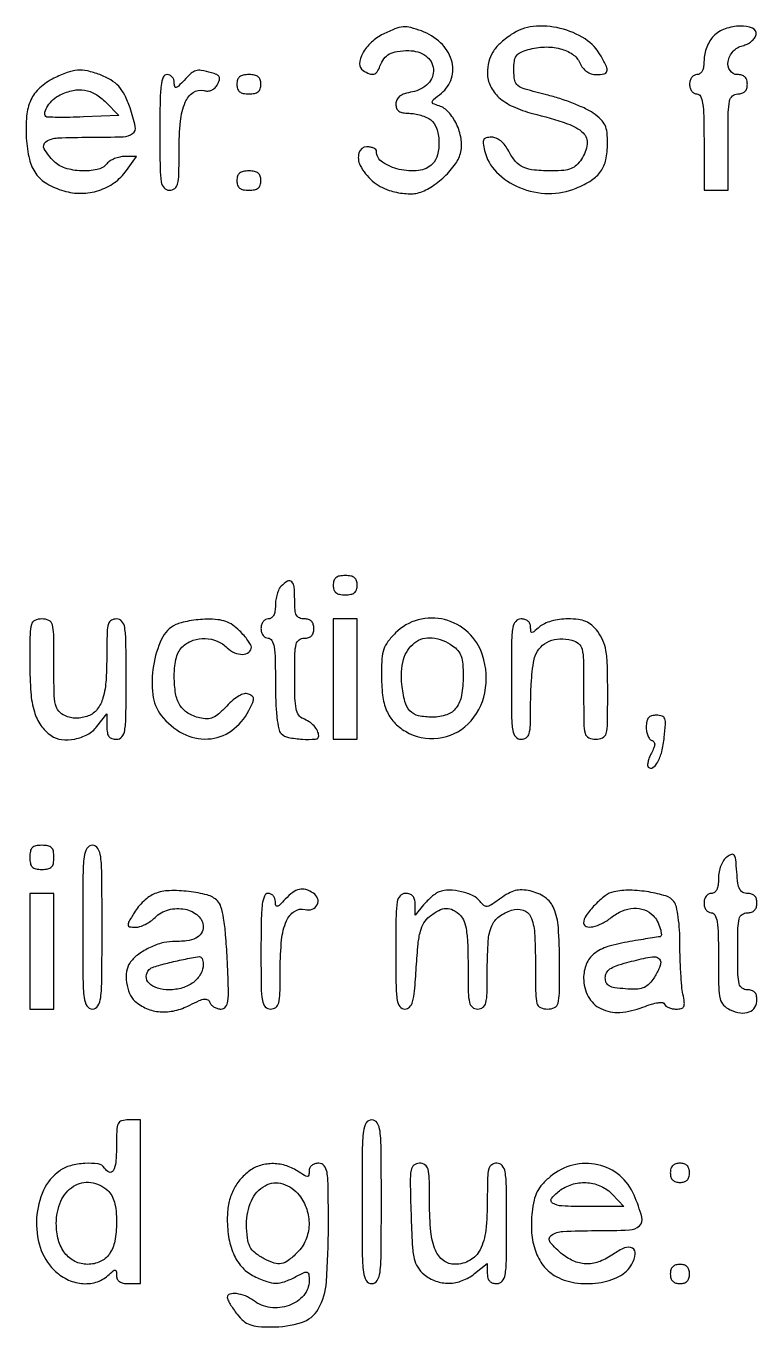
# Model space of a CAD drawing. Extents: x 23 to 201, y 13 to 268.
# Drawn here: x 47.9 to 60.74, y 46.36 to 69.21 of the extents above; entities that cross this region are included whole.
import ezdxf

# ---------------------------------------------------------------- set-up
doc = ezdxf.new("R2010")
doc.units = 0
doc.header["$MEASUREMENT"] = 0

msp = doc.modelspace()

# ---------------------------------------------------------------- linework, layer by layer
for points in [[(54.176397, 69.068854, 0.073307), (53.968651, 68.925304, 0.078748), (53.817041, 68.73101, 0.108484), (53.762597, 68.548112, 0.276419), (53.822421, 68.429214, 0.043671), (53.933137, 68.371859, 0.16141), (54.010624, 68.366378, 0.18418), (54.069782, 68.408052, 0.059907), (54.119334, 68.50485, -0.069331), (54.189743, 68.636251, -0.112078), (54.284924, 68.719265, -0.089781), (54.422453, 68.764067, -0.032781), (54.627473, 68.778505, -0.153684), (54.923277, 68.686931, -0.223795), (55.057973, 68.454523, -0.220769), (54.96519, 68.20006, -0.151427), (54.689132, 68.054224, 0.029905), (54.552758, 68.020093, 0.08256), (54.464747, 67.975411, 0.121158), (54.415483, 67.916342, 0.113988), (54.3978, 67.839785, 0.090178), (54.411366, 67.765178, 0.1515), (54.450101, 67.715316, 0.11235), (54.519986, 67.686926, 0.037653), (54.63045, 67.677309, -0.040463), (54.730374, 67.668045, -0.030062), (54.838249, 67.642396, -0.030688), (54.937716, 67.605534, -0.058328), (55.01115, 67.562233, -0.152166), (55.114863, 67.416797, -0.070733), (55.155927, 67.186207, -0.069912), (55.13109, 66.949616, -0.136133), (55.038343, 66.785657, -0.171272), (54.799189, 66.671267, -0.08305), (54.456429, 66.691453, -0.090444), (54.162343, 66.817507, -0.251473), (54.0594, 67.009243, 0.20277), (54.046703, 67.039265, 0.084172), (54.009698, 67.064724, 0.064311), (53.954969, 67.082027, 0.044475), (53.8902, 67.0878, 0.3337), (53.750408, 66.982812, 0.191295), (53.771577, 66.76194, 0.096738), (53.984475, 66.491244, 0.098492), (54.282322, 66.32263, 0.030921), (54.409462, 66.289223, 0.025282), (54.548615, 66.268963, 0.02599), (54.678892, 66.263482, 0.059066), (54.776473, 66.276032, 0.08051), (55.011063, 66.377039, 0.047963), (55.251242, 66.564642, 0.048505), (55.44571, 66.788661, 0.10078), (55.539046, 66.999312, 0.096947), (55.544425, 67.234005, 0.06786), (55.464545, 67.48695, 0.070692), (55.325589, 67.697868, 0.135767), (55.157163, 67.807547, -0.024508), (55.054306, 67.845833, -0.350472), (55.037074, 67.878042, -0.174693), (55.061755, 67.92028, -0.00739), (55.198535, 68.031182, 0.15387), (55.377642, 68.293582, 0.151884), (55.375128, 68.612766, 0.128226), (55.183759, 68.915041, 0.097309), (54.849469, 69.123383, 0.029665), (54.662578, 69.182017, 0.081564), (54.525296, 69.193289, 0.073527), (54.383529, 69.16045, 0.020974)], [(56.425874, 69.058632, 0.031952), (56.224609, 68.900049, 0.071327), (56.099772, 68.75098, 0.081997), (56.032078, 68.58682, 0.054424), (56.007891, 68.38409, 0.116592), (56.059353, 68.156234, 0.096799), (56.209598, 67.957467, 0.076583), (56.458414, 67.795278, 0.043285), (56.798794, 67.675528, -0.01654), (57.414667, 67.495194, -0.108615), (57.689801, 67.332393, -0.244932), (57.759295, 67.135751, -0.110278), (57.659965, 66.872158, -0.056286), (57.573142, 66.767493, -0.094807), (57.477815, 66.705473, -0.07373), (57.349589, 66.674018, -0.023345), (57.152269, 66.6648, -0.022448), (56.832193, 66.679177, -0.083842), (56.638028, 66.73022, -0.111303), (56.501199, 66.833389, -0.056509), (56.380599, 67.013452, 0.044334), (56.316613, 67.114193, 0.059544), (56.241139, 67.191498, 0.068802), (56.159837, 67.240348, 0.101258), (56.078456, 67.257, 0.053678), (55.987333, 67.247189, 0.222125), (55.944434, 67.214465, 0.155363), (55.933347, 67.151288, 0.023888), (55.956748, 67.02435, 0.138919), (56.16767, 66.643833, 0.099995), (56.5736, 66.372478, 0.09359), (57.07865, 66.268367, 0.103476), (57.567861, 66.362229, 0.04256), (57.836374, 66.502309, 0.098563), (58.000058, 66.658635, 0.10267), (58.087535, 66.861413, 0.0488), (58.117509, 67.145489, 0.027507), (58.10827, 67.340291, 0.084197), (58.073072, 67.467278, 0.091881), (57.999962, 67.569331, 0.0368), (57.867185, 67.679441, 0.04595), (57.731401, 67.758442, 0.015467), (57.520517, 67.848642, 0.015239), (57.279822, 67.934535, 0.016876), (57.042335, 68.002452, -0.007227), (56.671227, 68.100877, -0.093834), (56.54377, 68.164156, -0.186765), (56.487081, 68.255881, -0.046107), (56.4705, 68.435313, -0.030667), (56.480345, 68.595671, -0.122985), (56.515373, 68.686691, -0.133249), (56.587379, 68.746576, -0.038579), (56.7243, 68.796818, -0.060088), (57.011489, 68.841557, -0.071716), (57.283629, 68.811864, -0.083789), (57.501099, 68.714995, -0.140164), (57.630073, 68.563736, 0.057081), (57.683247, 68.475342, 0.074888), (57.751071, 68.410139, 0.079454), (57.831655, 68.370452, 0.074901), (57.92228, 68.3568, 0.046405), (58.057291, 68.369357, 0.290787), (58.105624, 68.414516, 0.174095), (58.097954, 68.498233, 0.017631), (58.005748, 68.679147, 0.12362), (57.721535, 68.982641, 0.084316), (57.284867, 69.169307, 0.084606), (56.812577, 69.200962, 0.126054)], [(59.9814, 69.0336, 0.061571), (59.916158, 68.949954, 0.039751), (59.86155, 68.839725, 0.039427), (59.824527, 68.720752, 0.055778), (59.8122, 68.6106, -0.033607), (59.804674, 68.498752, -0.082504), (59.780475, 68.42025, -0.12651), (59.740202, 68.373897, -0.152103), (59.6853, 68.3568, 0.130775), (59.636591, 68.343839, 0.10214), (59.595412, 68.30745, 0.08892), (59.567864, 68.252692, 0.072314), (59.5584, 68.1876, 0.072314), (59.567864, 68.122508, 0.08892), (59.595412, 68.06775, 0.10214), (59.636591, 68.031361, 0.130775), (59.6853, 68.0184, -0.286822), (59.750086, 67.977905, -0.076301), (59.787877, 67.85625, -0.032071), (59.807527, 67.625014, -0.005163), (59.8122, 67.1724), (59.8122, 66.3264), (60.0237, 66.3264), (60.2352, 66.3264), (60.2352, 67.1724, -0.003852), (60.239198, 67.691304, -0.045528), (60.26058, 67.8915, -0.160003), (60.312151, 67.982685, -0.186821), (60.4044, 68.0184, 0.072254), (60.478269, 68.029131, 0.124864), (60.5313, 68.0607, 0.124864), (60.562869, 68.113731, 0.072254), (60.5736, 68.1876, 0.072567), (60.562698, 68.262319, 0.128696), (60.530598, 68.31518, 0.125627), (60.476075, 68.346334, 0.067396), (60.398781, 68.3568, -0.25128), (60.269374, 68.426218, -0.192577), (60.236058, 68.585995, -0.138642), (60.323251, 68.766288, -0.154997), (60.488556, 68.864764, 0.05696), (60.571338, 68.894375, 0.056074), (60.645779, 68.942021, 0.061178), (60.701282, 68.999579, 0.114182), (60.727409, 69.058459, 0.358874), (60.665259, 69.172531, 0.104408), (60.453082, 69.209992, 0.075162), (60.183194, 69.159945, 0.113484)], [(48.392377, 68.293219, 0.067062), (48.142022, 68.122378, 0.101874), (47.986278, 67.911007, 0.086378), (47.91138, 67.629053, 0.037269), (47.906384, 67.23902, 0.041587), (47.960108, 66.87065, 0.097903), (48.073684, 66.618447, 0.108005), (48.266486, 66.443351, 0.057823), (48.563325, 66.315528, 0.075289), (48.872359, 66.271726, 0.075809), (49.179735, 66.32159, 0.077263), (49.453369, 66.45934, 0.083048), (49.664537, 66.670891), (49.840922, 66.9186), (49.63402, 66.9186, 0.053712), (49.547072, 66.909233, 0.042879), (49.456958, 66.881323, 0.044327), (49.377166, 66.840324, 0.078871), (49.3218, 66.7917, -0.167453), (49.152168, 66.688572, -0.065052), (48.874712, 66.665072, -0.063528), (48.589044, 66.714788, -0.122153), (48.3912, 66.834, -0.062919), (48.222272, 67.051785, -0.398499), (48.250685, 67.17629, -0.136437), (48.457332, 67.244038, -0.011401), (49.0257, 67.257, 0.007363), (49.610463, 67.265611, 0.152007), (49.774824, 67.322121, 0.297448), (49.82188, 67.447247, 0.029085), (49.729346, 67.773126, 0.031771), (49.634826, 67.997721, 0.069865), (49.529642, 68.151017, 0.075102), (49.391536, 68.262699, 0.041713), (49.195764, 68.356472, 0.036519), (48.9802, 68.420873, 0.074105), (48.804072, 68.43311, 0.068817), (48.623749, 68.393545, 0.027878)], [(50.678696, 68.256248, -0.009796), (50.581548, 68.155984, -0.136109), (50.538002, 68.131567, -0.420175), (50.513636, 68.146677, -0.055097), (50.5062, 68.213948, 0.087589), (50.496571, 68.268492, 0.094497), (50.468923, 68.314837, 0.100108), (50.42771, 68.345838, 0.111803), (50.3793, 68.3568, 0.308488), (50.313144, 68.311691, 0.062466), (50.276194, 68.16645, 0.027022), (50.256886, 67.892353, 0.004073), (50.2524, 67.3416, 0.002988), (50.256175, 66.709861, 0.038318), (50.277075, 66.47445, 0.142907), (50.328423, 66.367891, 0.212584), (50.4216, 66.3264, 0.162077), (50.512973, 66.356818, 0.17449), (50.56454, 66.435084, 0.05424), (50.586513, 66.604867, 0.005082), (50.5908, 67.026676, -0.024074), (50.615391, 67.537107, -0.074143), (50.698782, 67.871647, -0.14552), (50.837766, 68.043052, -0.217391), (51.024803, 68.07561, 0.080318), (51.09684, 68.06871, 0.090993), (51.164093, 68.085617, 0.089257), (51.221939, 68.125688, 0.07402), (51.266686, 68.185892, 0.050823), (51.299428, 68.265582, 0.195795), (51.294272, 68.317802, 0.170581), (51.252999, 68.35608, 0.037007), (51.159829, 68.388606, 0.018452), (50.980015, 68.429762, 0.114638), (50.886113, 68.425987, 0.118392), (50.804924, 68.381195, 0.020238)], [(51.606, 68.1876, 0.07578), (51.618061, 68.108477, 0.149477), (51.653587, 68.05647, 0.124434), (51.717438, 68.027407, 0.044917), (51.8175, 68.0184, 0.044917), (51.917562, 68.027407, 0.124434), (51.981412, 68.05647, 0.149477), (52.016939, 68.108477, 0.07578), (52.029, 68.1876, 0.07578), (52.016939, 68.266723, 0.149477), (51.981412, 68.31873, 0.124434), (51.917562, 68.347793, 0.044917), (51.8175, 68.3568, 0.044917), (51.717438, 68.347793, 0.124434), (51.653587, 68.31873, 0.149477), (51.618061, 68.266723, 0.07578)], [(49.304495, 67.87035), (49.5333, 67.6377), (48.909762, 67.612638, -0.005306), (48.668316, 67.605499, -0.008174), (48.45937, 67.604956, -0.003544), (48.282389, 67.608644, -0.191665), (48.252121, 67.621679, -0.270543), (48.232761, 67.695352, -0.077574), (48.283512, 67.807097, -0.064307), (48.381285, 67.920944, -0.070773), (48.501885, 68.001948, -0.05997), (48.727149, 68.079196, -0.09354), (48.93162, 68.084108, -0.094884), (49.121756, 68.014333, -0.063287)], [(51.606, 66.4956, 0.07578), (51.618061, 66.416477, 0.149477), (51.653587, 66.36447, 0.124434), (51.717438, 66.335407, 0.044917), (51.8175, 66.3264, 0.044917), (51.917562, 66.335407, 0.124434), (51.981412, 66.36447, 0.149477), (52.016939, 66.416477, 0.07578), (52.029, 66.4956, 0.07578), (52.016939, 66.574723, 0.149477), (51.981412, 66.62673, 0.124434), (51.917562, 66.655793, 0.044917), (51.8175, 66.6648, 0.044917), (51.717438, 66.655793, 0.124434), (51.653587, 66.62673, 0.149477), (51.618061, 66.574723, 0.07578)], [(52.38432, 59.37228, 0.087124), (52.345321, 59.316669, 0.036597), (52.312621, 59.230998, 0.034792), (52.29029, 59.132018, 0.038105), (52.2828, 59.03388, -0.038147), (52.274978, 58.931503, -0.085028), (52.25032, 58.85763, -0.124063), (52.20993, 58.813278, -0.147368), (52.1559, 58.797, 0.130775), (52.107191, 58.784039, 0.10214), (52.066012, 58.74765, 0.08892), (52.038464, 58.692892, 0.072314), (52.029, 58.6278, 0.072314), (52.038464, 58.562708, 0.08892), (52.066012, 58.50795, 0.10214), (52.107191, 58.471561, 0.130775), (52.1559, 58.4586, -0.277782), (52.220159, 58.419915, -0.081953), (52.258239, 58.30632, -0.034303), (52.278041, 58.09011, -0.005688), (52.2828, 57.67182, 0.009379), (52.289186, 57.331433, 0.019071), (52.309408, 57.064644, 0.019949), (52.340097, 56.866532, 0.149044), (52.38432, 56.78352, 0.148466), (52.511906, 56.715366, 0.034539), (52.755674, 56.684291, 0.032181), (52.988495, 56.685828, 0.399491), (53.042905, 56.74545, 0.112853), (53.021629, 56.830484, 0.067658), (52.962131, 56.916519, 0.061294), (52.874264, 56.991772, 0.058146), (52.76925, 57.045066, -0.162374), (52.693236, 57.105959, -0.093886), (52.648659, 57.215577, -0.042543), (52.626562, 57.408607, -0.007235), (52.6212, 57.779145, -0.005319), (52.62554, 58.187091, -0.055753), (52.647617, 58.352518, -0.176421), (52.699166, 58.42896, -0.158365), (52.7904, 58.4586, 0.072254), (52.864269, 58.469331, 0.124864), (52.9173, 58.5009, 0.124864), (52.948869, 58.553931, 0.072254), (52.9596, 58.6278, 0.072254), (52.948869, 58.701669, 0.124864), (52.9173, 58.7547, 0.124864), (52.864269, 58.786269, 0.072254), (52.7904, 58.797, -0.094959), (52.703974, 58.813563, -0.184152), (52.652925, 58.86045, -0.098846), (52.62753, 58.953439, -0.017388), (52.6212, 59.1354, 0.022123), (52.61132, 59.358583, 0.176014), (52.568346, 59.450597, 0.342546), (52.496833, 59.459609, 0.062762)], [(53.298, 59.3892, 0.07578), (53.310061, 59.310077, 0.149477), (53.345587, 59.25807, 0.124434), (53.409438, 59.229007, 0.044917), (53.5095, 59.22, 0.044917), (53.609562, 59.229007, 0.124434), (53.673412, 59.25807, 0.149477), (53.708939, 59.310077, 0.07578), (53.721, 59.3892, 0.07578), (53.708939, 59.468323, 0.149477), (53.673412, 59.52033, 0.124434), (53.609562, 59.549393, 0.044917), (53.5095, 59.5584, 0.044917), (53.409438, 59.549393, 0.124434), (53.345587, 59.52033, 0.149477), (53.310061, 59.468323, 0.07578)], [(47.9682, 58.012124, 0.017746), (47.986251, 57.503698, 0.054481), (48.047794, 57.165173, 0.080762), (48.162612, 56.927396, 0.088425), (48.343996, 56.746745, 0.124555), (48.527196, 56.677967, 0.076629), (48.758662, 56.687612, 0.074533), (48.983216, 56.767903, 0.10339), (49.14646, 56.904909), (49.3218, 57.127818), (49.3218, 56.904909, 0.040205), (49.330439, 56.797645, 0.122745), (49.359004, 56.731014, 0.15465), (49.410821, 56.694437, 0.077099), (49.491, 56.682, 0.218517), (49.584406, 56.724868, 0.138781), (49.635666, 56.835338, 0.036854), (49.656469, 57.079541, 0.002827), (49.6602, 57.7395, 0.002827), (49.656469, 58.399459, 0.036854), (49.635666, 58.643663, 0.138781), (49.584406, 58.754132, 0.218517), (49.491, 58.797, 0.132486), (49.400919, 58.772705, 0.187119), (49.349585, 58.708434, 0.068456), (49.326617, 58.572432, 0.007651), (49.3218, 58.257675, -0.013894), (49.307116, 57.729326, -0.054561), (49.253785, 57.408221, -0.097714), (49.153652, 57.210316, -0.136911), (48.995049, 57.093347, -0.042393), (48.887495, 57.062583, -0.051429), (48.783099, 57.053048, -0.053192), (48.681929, 57.065039, -0.050862), (48.583948, 57.098151, -0.107715), (48.476482, 57.17852, -0.126051), (48.419717, 57.292154, -0.04838), (48.395936, 57.496561, -0.004784), (48.3912, 57.991486, 0.003395), (48.387573, 58.525627, 0.060872), (48.364497, 58.695299, 0.222618), (48.302497, 58.769679, 0.1099), (48.1797, 58.797, 0.107296), (48.056928, 58.770347, 0.223627), (47.995049, 58.697362, 0.06235), (47.97187, 58.531293, 0.003535)], [(50.532235, 58.695926, 0.173037), (50.283697, 58.443669, 0.069334), (50.139909, 57.973596, 0.067887), (50.128339, 57.466949, 0.138059), (50.277484, 57.101118, 0.106234), (50.65482, 56.784823, 0.136179), (51.095674, 56.688433, 0.141875), (51.509947, 56.833722, 0.119152), (51.81589, 57.186487, 0.01337), (51.883932, 57.327159, 0.113688), (51.897598, 57.3955, 0.225944), (51.874653, 57.440286, 0.071749), (51.807429, 57.477858, 0.154566), (51.735425, 57.482162, 0.066101), (51.644846, 57.446088, 0.049979), (51.541051, 57.373404, 0.027173), (51.428652, 57.265478, -0.023431), (51.290853, 57.131166, -0.079399), (51.185273, 57.063899, -0.103832), (51.080262, 57.042407, -0.057958), (50.95018, 57.058202, -0.077453), (50.742555, 57.143842, -0.119697), (50.605798, 57.280238, -0.097808), (50.529944, 57.485825, -0.039638), (50.5062, 57.784858, -0.023993), (50.51516, 57.971472, -0.046579), (50.543182, 58.11793, -0.058766), (50.591232, 58.231728, -0.079744), (50.660911, 58.318588, -0.103716), (50.837271, 58.421653, -0.089588), (51.049892, 58.452371, -0.088782), (51.261504, 58.406755, -0.09932), (51.434881, 58.291319, 0.092688), (51.563661, 58.203112, 0.110833), (51.707622, 58.174688, 0.158954), (51.815935, 58.213136, 0.232674), (51.8598, 58.302297, 0.13637), (51.847903, 58.345105, 0.021035), (51.798801, 58.419367, 0.022157), (51.731655, 58.504021, 0.017632), (51.652145, 58.589345, 0.044627), (51.532391, 58.689438, 0.06688), (51.411273, 58.751488, 0.060064), (51.268595, 58.783379, 0.028926), (51.081095, 58.791274, 0.020818), (50.928363, 58.7825, 0.01825), (50.769967, 58.760904, 0.018636), (50.628331, 58.730823, 0.050945)], [(54.391292, 58.549708, 0.034655), (54.259006, 58.397692, 0.078636), (54.18751, 58.263614, 0.065165), (54.153596, 58.098672, 0.018162), (54.144, 57.834588, 0.029224), (54.166102, 57.45676, 0.069715), (54.23714, 57.185427, 0.088135), (54.366777, 56.983658, 0.07271), (54.566112, 56.822882, 0.163239), (55.140985, 56.700388, 0.167714), (55.666035, 56.951443, 0.15035), (55.962218, 57.501451, 0.129285), (55.921615, 58.159423, 0.124984), (55.667649, 58.557875, 0.126913), (55.255707, 58.784092, 0.128975), (54.791046, 58.780921, 0.131256)], [(56.4282, 57.7395, 0.002827), (56.431931, 57.079541, 0.036854), (56.452734, 56.835338, 0.138781), (56.503994, 56.724868, 0.218517), (56.5974, 56.682, 0.149208), (56.68827, 56.709734, 0.180822), (56.739761, 56.781774, 0.059777), (56.762116, 56.936631, 0.005989), (56.7666, 57.310993, -0.011431), (56.772458, 57.567183, -0.01227), (56.790028, 57.816838, -0.01188), (56.815422, 58.030025, -0.055307), (56.846354, 58.149753, -0.100965), (56.942874, 58.302154, -0.101698), (57.091157, 58.404097, -0.092581), (57.279765, 58.445274, -0.069163), (57.491806, 58.422327, -0.112789), (57.609294, 58.362568, -0.164017), (57.669614, 58.264293, -0.052611), (57.693094, 58.069948, -0.003777), (57.6972, 57.526388, 0.003158), (57.700752, 56.964044, 0.058264), (57.723648, 56.787589, 0.220525), (57.785864, 56.710578, 0.114791), (57.9087, 56.682, 0.11356), (58.031527, 56.710261, 0.221074), (58.09369, 56.786609, 0.058901), (58.11663, 56.961355, 0.003215), (58.1202, 57.516591, 0.0068), (58.113857, 57.982959, 0.034291), (58.088958, 58.242192, 0.060683), (58.036995, 58.419205, 0.065034), (57.94486, 58.574091, 0.045223), (57.84037, 58.684712, 0.080167), (57.734577, 58.751559, 0.071443), (57.604699, 58.786232, 0.029569), (57.422771, 58.797, 0.032765), (57.273039, 58.787177, 0.03533), (57.129688, 58.757873, 0.038395), (57.007045, 58.71324, 0.077602), (56.921311, 58.656988, -0.007828), (56.824245, 58.57187, -0.177905), (56.78997, 58.559276, -0.38433), (56.770747, 58.576614, -0.025779), (56.7666, 58.656988, 0.107422), (56.754342, 58.713384, 0.113349), (56.719891, 58.758349, 0.10155), (56.665765, 58.78714, 0.07174), (56.5974, 58.797, 0.218517), (56.503994, 58.754132, 0.138781), (56.452734, 58.643663, 0.036854), (56.431931, 58.399459, 0.002827)], [(55.394176, 58.326903, -0.067033), (55.487398, 58.240945, -0.088567), (55.54423, 58.140614, -0.064297), (55.573606, 58.002984, -0.020471), (55.5822, 57.793172, -0.042563), (55.553248, 57.453679, -0.118551), (55.459371, 57.235394, -0.149744), (55.292477, 57.113358, -0.083717), (55.042213, 57.07116, -0.052043), (54.794114, 57.097054, -0.153823), (54.646578, 57.180208, -0.128783), (54.558108, 57.343643, -0.031948), (54.504322, 57.645886, -0.090639), (54.534448, 58.084728, -0.168632), (54.728635, 58.378904, -0.196122), (55.038524, 58.463302, -0.123012)], [(58.797, 56.90055, 0.04428), (58.804153, 56.819942, 0.052789), (58.825415, 56.746686, 0.061226), (58.856638, 56.690901, 0.155352), (58.893731, 56.663856, -0.145618), (58.932071, 56.637006, -0.177063), (58.945787, 56.595636, -0.092348), (58.932124, 56.532925, -0.023179), (58.886877, 56.43806, 0.029236), (58.850912, 56.360246, 0.040174), (58.828573, 56.286511, 0.045542), (58.821118, 56.226136, 0.207199), (58.833856, 56.193944, 0.353602), (58.913666, 56.185482, 0.12703), (58.996658, 56.275652, 0.063173), (59.068918, 56.464706, 0.031677), (59.113665, 56.716943, 0.0104), (59.134799, 56.947416, 0.102555), (59.121878, 57.043438, 0.233524), (59.074725, 57.089512, 0.078912), (58.977202, 57.105, 0.065115), (58.891657, 57.093812, 0.148135), (58.836792, 57.059854, 0.133126), (58.806464, 56.998294, 0.0483)], [(47.9682, 54.6093, 0.045527), (47.977992, 54.501984, 0.152009), (48.0105, 54.4401, 0.152009), (48.072384, 54.407592, 0.045527), (48.1797, 54.3978, 0.045527), (48.287016, 54.407592, 0.152009), (48.3489, 54.4401, 0.152009), (48.381408, 54.501984, 0.045527), (48.3912, 54.6093, 0.045527), (48.381408, 54.716616, 0.152009), (48.3489, 54.7785, 0.152009), (48.287016, 54.811008, 0.045527), (48.1797, 54.8208, 0.045527), (48.072384, 54.811008, 0.152009), (48.0105, 54.7785, 0.152009), (47.977992, 54.716616, 0.045527)], [(48.8988, 53.3826, 0.001893), (48.902261, 52.468567, 0.027391), (48.922438, 52.145325, 0.106183), (48.972524, 51.998468, 0.263491), (49.068, 51.9444, 0.263491), (49.163476, 51.998468, 0.106183), (49.213562, 52.145325, 0.027391), (49.233739, 52.468567, 0.001893), (49.2372, 53.3826, 0.001893), (49.233739, 54.296633, 0.027391), (49.213562, 54.619875, 0.106183), (49.163476, 54.766732, 0.263491), (49.068, 54.8208, 0.263491), (48.972524, 54.766732, 0.106183), (48.922438, 54.619875, 0.027391), (48.902261, 54.296633, 0.001893)], [(60.21405, 54.61496, 0.088186), (60.155008, 54.552918, 0.052114), (60.10761, 54.462002, 0.04806), (60.076494, 54.353951, 0.046119), (60.066, 54.240423, -0.030945), (60.05866, 54.121932, -0.08066), (60.034746, 54.040221, -0.127727), (59.994543, 53.992467, -0.155474), (59.9391, 53.9748, 0.130775), (59.890391, 53.961839, 0.10214), (59.849212, 53.92545, 0.08892), (59.821664, 53.870692, 0.072314), (59.8122, 53.8056, 0.072314), (59.821664, 53.740508, 0.08892), (59.849212, 53.68575, 0.10214), (59.890391, 53.649361, 0.130775), (59.9391, 53.6364, -0.280733), (60.003529, 53.597131, -0.080118), (60.041518, 53.480998, -0.033565), (60.061269, 53.260033, -0.005511), (60.066, 52.830886, 0.004595), (60.070652, 52.324694, 0.051767), (60.095027, 52.125593, 0.135842), (60.15511, 52.014372, 0.094768), (60.272105, 51.931465, 0.06939), (60.454171, 51.877339, 0.12939), (60.606134, 51.893652, 0.167515), (60.705448, 51.976666, 0.136491), (60.7428, 52.110945, 0.069898), (60.732196, 52.18643, 0.125268), (60.700827, 52.240168, 0.126698), (60.647878, 52.271989, 0.072395), (60.5736, 52.2828, -0.157888), (60.482384, 52.31234, -0.176663), (60.430837, 52.38855, -0.055952), (60.408747, 52.553422, -0.005351), (60.4044, 52.9596, -0.005351), (60.408747, 53.365778, -0.055952), (60.430837, 53.53065, -0.176663), (60.482384, 53.60686, -0.157888), (60.5736, 53.6364, 0.072254), (60.647469, 53.647131, 0.124864), (60.7005, 53.6787, 0.124864), (60.732069, 53.731731, 0.072254), (60.7428, 53.8056, 0.072041), (60.732209, 53.878724, 0.121554), (60.701079, 53.931904, 0.123952), (60.649294, 53.963843, 0.076648), (60.578235, 53.9748, -0.114421), (60.494542, 53.994207, -0.162633), (60.440571, 54.0474, -0.084211), (60.407978, 54.151957, -0.016356), (60.387885, 54.349337, 0.00821), (60.368814, 54.572745, 0.120051), (60.342594, 54.646744, 0.356338), (60.297284, 54.661092, 0.064168)], [(50.164177, 53.971334, 0.061583), (50.070984, 53.921211, 0.032186), (49.968416, 53.838128, 0.031449), (49.872748, 53.738025, 0.041599), (49.799844, 53.635192, 0.00663), (49.70476, 53.469242, 0.152364), (49.693776, 53.416318, 0.351254), (49.720489, 53.388953, 0.030476), (49.824617, 53.3826, 0.076345), (49.903461, 53.394709, 0.038336), (49.997195, 53.432303, 0.036931), (50.090224, 53.487046, 0.044951), (50.1678, 53.5518, -0.132594), (50.405036, 53.688183, -0.112618), (50.694658, 53.697979, -0.13376), (50.925239, 53.584763, -0.215347), (51.0138, 53.388675, -0.144336), (50.979415, 53.272042, -0.137717), (50.886758, 53.190167, -0.084239), (50.723623, 53.142919, -0.028464), (50.475805, 53.1288, 0.070546), (50.274773, 53.100294, 0.045612), (50.055523, 53.014529, 0.04599), (49.85845, 52.892082, 0.079151), (49.724945, 52.753004, 0.119966), (49.667968, 52.60531, 0.065524), (49.668253, 52.410026, 0.065027), (49.719401, 52.219438, 0.111247), (49.813801, 52.085417, 0.084355), (50.018648, 51.954909, 0.081217), (50.257826, 51.897172, 0.076178), (50.516173, 51.917176, 0.062238), (50.776507, 52.013285, -0.013037), (50.942222, 52.093723, -0.074183), (51.036181, 52.12051, -0.176002), (51.094389, 52.107567, -0.16065), (51.133402, 52.059813, 0.10107), (51.161562, 52.015672, 0.066757), (51.20895, 51.97827, 0.063356), (51.267472, 51.952953, 0.070373), (51.328395, 51.944291, 0.233122), (51.407519, 51.98323, 0.134577), (51.448547, 52.083657, 0.038737), (51.457799, 52.299355, 0.003624), (51.435562, 52.830807, 0.007692), (51.408502, 53.250085, 0.021852), (51.372425, 53.540651, 0.02956), (51.326407, 53.740492, 0.125647), (51.264345, 53.845112, 0.132302), (51.08445, 53.948668, 0.03627), (50.760158, 54.00994, 0.037349), (50.417858, 54.023491, 0.084036)], [(52.455296, 53.874248, -0.009796), (52.358148, 53.773984, -0.136109), (52.314602, 53.749567, -0.420175), (52.290236, 53.764677, -0.055097), (52.2828, 53.831948, 0.087589), (52.273171, 53.886492, 0.094497), (52.245523, 53.932837, 0.100108), (52.20431, 53.963838, 0.111803), (52.1559, 53.9748, 0.308488), (52.089744, 53.929691, 0.062466), (52.052794, 53.78445, 0.027022), (52.033486, 53.510353, 0.004073), (52.029, 52.9596, 0.002988), (52.032775, 52.327861, 0.038318), (52.053675, 52.09245, 0.142907), (52.105023, 51.985891, 0.212584), (52.1982, 51.9444, 0.162077), (52.289573, 51.974818, 0.17449), (52.34114, 52.053084, 0.05424), (52.363113, 52.222867, 0.005082), (52.3674, 52.644676, -0.023959), (52.391993, 53.157616, -0.075181), (52.475739, 53.491294, -0.148371), (52.61597, 53.661005, -0.213512), (52.805471, 53.692546, 0.155065), (52.930634, 53.699048, 0.1887), (53.017294, 53.777007, 0.201984), (53.024731, 53.888538, 0.170192), (52.950778, 53.982043, 0.067683), (52.818819, 54.042452, 0.127781), (52.702622, 54.047098, 0.109849), (52.58706, 53.993673, 0.042253)], [(55.1592, 54.003372, 0.059669), (55.100347, 53.972181, 0.022891), (55.02664, 53.915879, 0.022278), (54.951409, 53.846822, 0.025507), (54.886131, 53.774261), (54.739962, 53.5941), (54.738081, 53.78445, 0.056789), (54.727356, 53.87097, 0.124473), (54.696487, 53.929621, 0.136256), (54.643633, 53.963337, 0.07438), (54.567, 53.9748, 0.212584), (54.473823, 53.933309, 0.142907), (54.422475, 53.82675, 0.038318), (54.401575, 53.591339, 0.002988), (54.3978, 52.9596, 0.003224), (54.401747, 52.347362, 0.035215), (54.422227, 52.102072, 0.12037), (54.469697, 51.987657, 0.238874), (54.555075, 51.9444, 0.197642), (54.639572, 51.979158, 0.131042), (54.693256, 52.070847, 0.046034), (54.727296, 52.261052, 0.005694), (54.758331, 52.681426, -0.007971), (54.790253, 53.088545, -0.040552), (54.829856, 53.312212, -0.074269), (54.891749, 53.456757, -0.084525), (54.991129, 53.569726, -0.044963), (55.1512, 53.677086, -0.117324), (55.284, 53.71346, -0.135861), (55.406673, 53.68392, -0.06987), (55.533857, 53.588057, -0.114336), (55.598324, 53.484707, -0.0454), (55.638205, 53.321239, -0.028773), (55.660477, 53.077246, -0.008375), (55.6668, 52.699757, 0.00454), (55.670963, 52.241261, 0.050594), (55.692688, 52.05997, 0.169159), (55.744279, 51.976852, 0.171694), (55.836, 51.9444, 0.164335), (55.927457, 51.975293, 0.173278), (55.979031, 52.054682, 0.053349), (56.000943, 52.227137, 0.004946), (56.0052, 52.657457, -0.016717), (56.02139, 53.141545, -0.082468), (56.083791, 53.40635, -0.137041), (56.211544, 53.568143, -0.080852), (56.432761, 53.680147, -0.147979), (56.635348, 53.682884, -0.221681), (56.766555, 53.568587, -0.089633), (56.834561, 53.289573, -0.015073), (56.8512, 52.737741, 0.003476), (56.854852, 52.212431, 0.061736), (56.877988, 52.044884, 0.223223), (56.939917, 51.971327, 0.108364), (57.0627, 51.9444, 0.112628), (57.18552, 51.972421, 0.221481), (57.247642, 52.048268, 0.059392), (57.270616, 52.22172, 0.003259), (57.2742, 52.771576, 0.016834), (57.253801, 53.37728, 0.081606), (57.175581, 53.711072, 0.144046), (57.018982, 53.905057, 0.097635), (56.756914, 54.019227, 0.0449), (56.61568, 54.037184, 0.071609), (56.49487, 54.0243, 0.06544), (56.375164, 53.9765, 0.031518), (56.236156, 53.886688, -0.012568), (56.080854, 53.777796, -0.111494), (56.003229, 53.748196, -0.210669), (55.943535, 53.764913, -0.062863), (55.877074, 53.835269, 0.126381), (55.755706, 53.93503, 0.051682), (55.552527, 54.005373, 0.051279), (55.333158, 54.033507, 0.098625)], [(58.227636, 54.004104, 0.111112), (58.076922, 53.934356, 0.036821), (57.894005, 53.7712, 0.035356), (57.739979, 53.587644, 0.158165), (57.6972, 53.455791, 0.332502), (57.742612, 53.395052, 0.12119), (57.856593, 53.389853, 0.070524), (58.017571, 53.446152, 0.047352), (58.181715, 53.5518, -0.065945), (58.377818, 53.667972, -0.088708), (58.578575, 53.714167, -0.100146), (58.764238, 53.686029, -0.109272), (58.917857, 53.588057, -0.074605), (58.990425, 53.489868, -0.049518), (59.043592, 53.359999, -0.058949), (59.062889, 53.248822, -0.423302), (59.02965, 53.21291, 0.033197), (59.013324, 53.211444, 0.000209), (58.868384, 53.188601, 0.000852), (58.702828, 53.162147, 0.000543), (58.51036, 53.130843, 0.033087), (58.123601, 53.040908, 0.094003), (57.879413, 52.913136, 0.130431), (57.744784, 52.733017, 0.095909), (57.6972, 52.487231, 0.12384), (57.778358, 52.164581, 0.156965), (57.998556, 51.952529, 0.131586), (58.334983, 51.886606, 0.07668), (58.738795, 51.97743, -0.018175), (58.888216, 52.029941, -0.041028), (59.005222, 52.056055, -0.059432), (59.086756, 52.057593, -0.295469), (59.120857, 52.030328, 0.1498), (59.144326, 51.997395, 0.062817), (59.191824, 51.969641, 0.054377), (59.254025, 51.950762, 0.046543), (59.322225, 51.9444, 0.062281), (59.412015, 51.955628, 0.227921), (59.454802, 51.991448, 0.137396), (59.465628, 52.061865, 0.019215), (59.442075, 52.208775, -0.026837), (59.421636, 52.34999, -0.007381), (59.404732, 52.574018, -0.007436), (59.393083, 52.828834, -0.007703), (59.3892, 53.080905, 0.014663), (59.38181, 53.332854, 0.020346), (59.35941, 53.557605, 0.020868), (59.326233, 53.738128, 0.104084), (59.28345, 53.831192, 0.160344), (59.142068, 53.930954, 0.033557), (58.842932, 54.000812, 0.035587), (58.509732, 54.03128, 0.058106)], [(51.0138, 52.733611, -0.127893), (50.96846, 52.559255, -0.104026), (50.841347, 52.413185, -0.090528), (50.648733, 52.316117, -0.071683), (50.417539, 52.2828, -0.071126), (50.20982, 52.312499, -0.12679), (50.062325, 52.400163, -0.202625), (50.014843, 52.518198, -0.194402), (50.065343, 52.637183, -0.124003), (50.145419, 52.685036, -0.009796), (50.385906, 52.752192, -0.013604), (50.665577, 52.816354, -0.013312), (50.95035, 52.865731, -0.22393), (50.974546, 52.858365, -0.097042), (50.995162, 52.830744, -0.068799), (51.009164, 52.787081, -0.043267)], [(59.0508, 52.766924, -0.081257), (59.0419, 52.71252, -0.024344), (59.011193, 52.634048, -0.023704), (58.967574, 52.547981, -0.023639), (58.915967, 52.466347, -0.057158), (58.830508, 52.369927, -0.10057), (58.739029, 52.316213, -0.077501), (58.617431, 52.294617, -0.023462), (58.429517, 52.299473, -0.018174), (58.244737, 52.319713, -0.090378), (58.146205, 52.352991, -0.164437), (58.09594, 52.408167, -0.103595), (58.0779, 52.4943, -0.122287), (58.099381, 52.580817, -0.118154), (58.159005, 52.648532, -0.070356), (58.270445, 52.705582, -0.019603), (58.4586, 52.762442, -0.006768), (58.789846, 52.843761, -0.054963), (58.944745, 52.862027, -0.181381), (59.019767, 52.834532, -0.218544)], [(49.491, 49.5333, -0.022038), (49.478764, 49.255833, -0.105125), (49.432499, 49.105, -0.384203), (49.362654, 49.08107, -0.154631), (49.2795, 49.1526, 0.224296), (49.168858, 49.224447, 0.048933), (48.935558, 49.23305, 0.049112), (48.682953, 49.192524, 0.088679), (48.493395, 49.104642, 0.133987), (48.209361, 48.76287, 0.092474), (48.087838, 48.271787, 0.090602), (48.150797, 47.760612, 0.121122), (48.391939, 47.362246, 0.081359), (48.61751, 47.200172, 0.089019), (48.876138, 47.124932, 0.096176), (49.128256, 47.146726, 0.114895), (49.336289, 47.262212, -0.007828), (49.433355, 47.34733, -0.177905), (49.46763, 47.359924, -0.38433), (49.486853, 47.342586, -0.025779), (49.491, 47.262212, 0.114847), (49.505091, 47.201673, 0.132938), (49.544099, 47.157351, 0.100539), (49.609884, 47.130743, 0.046021), (49.7025, 47.1222), (49.914, 47.1222), (49.914, 48.5604), (49.914, 49.9986), (49.7025, 49.9986, 0.067911), (49.581587, 49.982101, 0.221767), (49.521764, 49.93092, 0.098356), (49.495958, 49.820976, 0.008616)], [(53.8056, 48.5604, 0.001893), (53.809061, 47.646367, 0.027391), (53.829238, 47.323125, 0.106183), (53.879324, 47.176268, 0.263491), (53.9748, 47.1222, 0.263491), (54.070276, 47.176268, 0.106183), (54.120362, 47.323125, 0.027391), (54.140539, 47.646367, 0.001893), (54.144, 48.5604, 0.001893), (54.140539, 49.474433, 0.027391), (54.120362, 49.797675, 0.106183), (54.070276, 49.944532, 0.263491), (53.9748, 49.9986, 0.263491), (53.879324, 49.944532, 0.106183), (53.829238, 49.797675, 0.027391), (53.809061, 49.474433, 0.001893)], [(51.806252, 49.087269, 0.054194), (51.641093, 48.92088, 0.064026), (51.526105, 48.731434, 0.061086), (51.459156, 48.511607, 0.04343), (51.4368, 48.254718, 0.043915), (51.467341, 47.907668, 0.066355), (51.559194, 47.618999, 0.077665), (51.708815, 47.39822, 0.094558), (51.910043, 47.251001, 0.025493), (52.134081, 47.158361, 0.083287), (52.291508, 47.130539, 0.089875), (52.44273, 47.15658, 0.032765), (52.64235, 47.244604, -0.010762), (52.789292, 47.317277, -0.186606), (52.841678, 47.320887, -0.300172), (52.869004, 47.287602, -0.026049), (52.875, 47.172595, -0.179737), (52.779255, 46.914851, -0.12984), (52.524122, 46.739853, -0.117079), (52.193104, 46.703335, -0.131841), (51.89712, 46.823409, 0.063713), (51.754548, 46.905099, 0.067889), (51.599025, 46.946053, 0.098086), (51.480591, 46.937316, 0.337399), (51.4368, 46.879809, 0.117439), (51.446551, 46.838867, 0.016758), (51.488306, 46.762638, 0.018289), (51.545003, 46.67442, 0.014683), (51.61214, 46.583709, 0.047054), (51.722713, 46.467501, 0.09006), (51.833026, 46.40189, 0.069791), (51.977806, 46.369882, 0.019558), (52.209902, 46.3608, 0.073952), (52.739453, 46.439554, 0.192409), (53.034829, 46.676196, 0.111515), (53.178596, 47.152624, 0.017741), (53.2134, 48.133199, 0.002668), (53.209713, 48.824183, 0.035366), (53.189009, 49.07805, 0.134346), (53.137857, 49.192848, 0.22481), (53.0442, 49.2372, 0.07183), (52.976621, 49.227441, 0.098434), (52.922342, 49.198971, 0.110903), (52.887443, 49.154975, 0.112899), (52.875, 49.10057, -0.048132), (52.8679, 49.026988, -0.358926), (52.842721, 49.00624, -0.137476), (52.794413, 49.019779, -0.008391), (52.666477, 49.10057, 0.074964), (52.453597, 49.198302, 0.074187), (52.22059, 49.229391, 0.076747), (51.995712, 49.191101, 0.089987)], [(54.665049, 48.341278, 0.005081), (54.687734, 47.805973, 0.040111), (54.720569, 47.559972, 0.087909), (54.782404, 47.408786, 0.081928), (54.893622, 47.283778, 0.084747), (55.101017, 47.167465, 0.089618), (55.331197, 47.129545, 0.087359), (55.564905, 47.174433, 0.075765), (55.782291, 47.29754), (56.0052, 47.472881), (56.0052, 47.29754, 0.066969), (56.015642, 47.219928, 0.12568), (56.046759, 47.165268, 0.129042), (56.099605, 47.133118, 0.072599), (56.1744, 47.1222, 0.218517), (56.267806, 47.165068, 0.138781), (56.319066, 47.275538, 0.036854), (56.339869, 47.519741, 0.002827), (56.3436, 48.1797, 0.002827), (56.339869, 48.839659, 0.036854), (56.319066, 49.083863, 0.138781), (56.267806, 49.194332, 0.218517), (56.1744, 49.2372, 0.151234), (56.083446, 49.209045, 0.179896), (56.031941, 49.136042, 0.058848), (56.009651, 48.978865, 0.005829), (56.0052, 48.597138, -0.02625), (55.976754, 48.055686, -0.089666), (55.878359, 47.718374, -0.149394), (55.701478, 47.532002, -0.127673), (55.438947, 47.461895, -0.162496), (55.235053, 47.528378, -0.135273), (55.093781, 47.708719, -0.075944), (55.013356, 48.031762, -0.023105), (54.99, 48.536924, 0.00489), (54.985801, 48.966324, 0.057032), (54.963507, 49.132326, 0.186531), (54.9099, 49.208012, 0.147484), (54.813099, 49.2372, 0.176356), (54.715837, 49.201793, 0.179074), (54.664863, 49.112384, 0.045852), (54.650317, 48.911063, 0.00317)], [(57.114833, 49.00355, 0.034193), (56.972913, 48.867581, 0.065077), (56.882697, 48.738084, 0.062455), (56.826585, 48.586145, 0.029203), (56.790907, 48.379082, 0.046917), (56.78417, 48.014473, 0.065846), (56.850934, 47.696232, 0.076189), (56.986407, 47.442475, 0.099015), (57.182175, 47.266943, 0.095362), (57.542571, 47.138072, 0.074624), (57.958816, 47.136285, 0.080344), (58.326762, 47.252132, 0.154726), (58.545894, 47.465633, 0.086183), (58.604591, 47.643083, 0.316829), (58.554331, 47.742982, 0.223918), (58.418036, 47.749863, 0.057225), (58.219408, 47.640202, -0.059992), (57.985407, 47.51269, -0.093853), (57.760968, 47.469075, -0.097895), (57.542939, 47.511093, -0.070356), (57.327909, 47.63594, -0.053573), (57.112279, 47.846524, -0.434172), (57.128159, 47.968904, -0.145148), (57.331526, 48.039531, -0.011494), (57.9087, 48.0528, 0.010484), (58.501634, 48.065234, 0.177228), (58.679528, 48.13893, 0.286329), (58.72169, 48.29157, 0.026893), (58.58521, 48.674946, 0.120061), (58.330515, 49.020799, 0.119867), (57.945136, 49.210999, 0.117535), (57.509269, 49.204841, 0.112344)], [(59.22, 49.068, 0.072254), (59.230731, 48.994131, 0.124864), (59.2623, 48.9411, 0.124864), (59.315331, 48.909531, 0.072254), (59.3892, 48.8988, 0.072254), (59.463069, 48.909531, 0.124864), (59.5161, 48.9411, 0.124864), (59.547669, 48.994131, 0.072254), (59.5584, 49.068, 0.072254), (59.547669, 49.141869, 0.124864), (59.5161, 49.1949, 0.124864), (59.463069, 49.226469, 0.072254), (59.3892, 49.2372, 0.072254), (59.315331, 49.226469, 0.124864), (59.2623, 49.1949, 0.124864), (59.230731, 49.141869, 0.072254)], [(49.336289, 48.758788, -0.081459), (49.407368, 48.669561, -0.060716), (49.455162, 48.552904, -0.046046), (49.482452, 48.399023, -0.020878), (49.491, 48.1944, -0.046939), (49.460473, 47.869935, -0.104767), (49.36524, 47.642402, -0.135635), (49.205079, 47.50859, -0.107002), (48.9834, 47.4606, -0.114807), (48.760425, 47.512482, -0.115693), (48.583986, 47.657389, -0.098902), (48.471579, 47.886753, -0.06472), (48.4335, 48.1797, -0.101392), (48.513234, 48.568857, -0.150183), (48.736593, 48.832792, -0.179607), (49.037882, 48.898558, -0.14987)], [(52.69966, 48.675891, -0.086259), (52.832772, 48.428969, -0.08883), (52.872937, 48.154178, -0.091281), (52.815214, 47.888726, -0.097614), (52.667345, 47.668255, -0.030806), (52.507923, 47.527353, -0.119129), (52.388525, 47.473305, -0.129544), (52.263273, 47.482052, -0.039305), (52.086888, 47.557865, -0.046315), (51.926379, 47.662356, -0.107346), (51.835669, 47.772873, -0.09071), (51.790417, 47.923148, -0.026893), (51.776495, 48.163786, -0.103054), (51.861054, 48.578022, -0.165893), (52.100426, 48.842537, -0.204987), (52.411519, 48.874409, -0.151647)], [(58.2048, 48.6873), (58.403494, 48.4758), (57.754247, 48.4758, -0.011466), (57.315256, 48.485868, -0.130092), (57.151012, 48.537503, -0.456547), (57.137596, 48.625732, -0.063615), (57.293024, 48.767103, -0.087602), (57.52002, 48.872931, -0.087422), (57.769699, 48.894733, -0.08877), (58.008604, 48.830058, -0.094064)], [(59.22, 47.2914, 0.072254), (59.230731, 47.217531, 0.124864), (59.2623, 47.1645, 0.124864), (59.315331, 47.132931, 0.072254), (59.3892, 47.1222, 0.072254), (59.463069, 47.132931, 0.124864), (59.5161, 47.1645, 0.124864), (59.547669, 47.217531, 0.072254), (59.5584, 47.2914, 0.072254), (59.547669, 47.365269, 0.124864), (59.5161, 47.4183, 0.124864), (59.463069, 47.449869, 0.072254), (59.3892, 47.4606, 0.072254), (59.315331, 47.449869, 0.124864), (59.2623, 47.4183, 0.124864), (59.230731, 47.365269, 0.072254)]]:
    msp.add_lwpolyline(points, format="xyb", close=True)
for points in [[(53.298, 57.7395), (53.298, 56.682), (53.5095, 56.682), (53.721, 56.682), (53.721, 57.7395), (53.721, 58.797), (53.5095, 58.797), (53.298, 58.797)], [(47.9682, 52.9596), (47.9682, 51.9444), (48.1797, 51.9444), (48.3912, 51.9444), (48.3912, 52.9596), (48.3912, 53.9748), (48.1797, 53.9748), (47.9682, 53.9748)]]:
    msp.add_lwpolyline(points, close=True)

doc.saveas('drawing.dxf')
